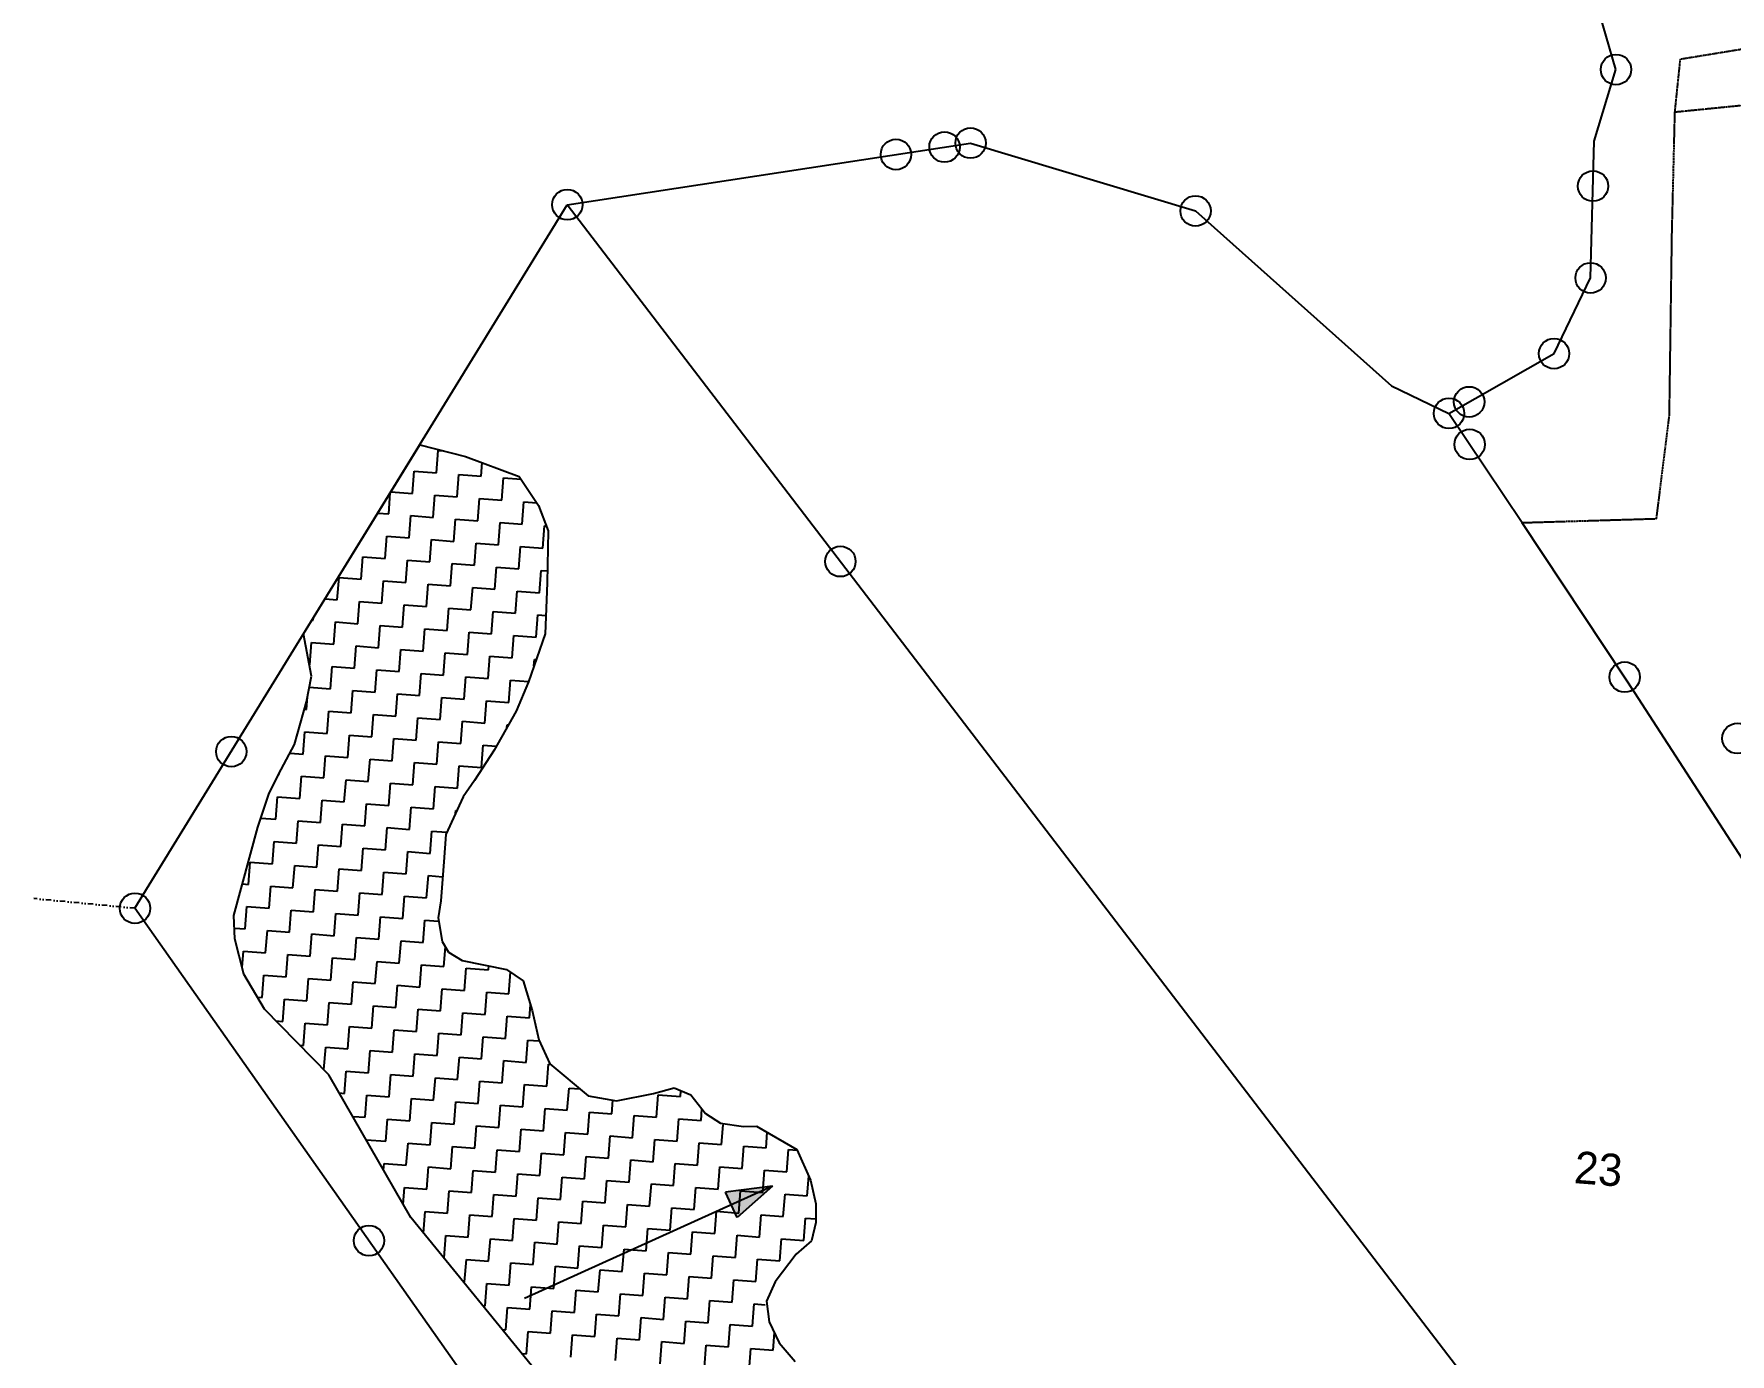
# Model space of a CAD drawing. Header units: feet. Extents: x 278750 to 279757, y 2077736 to 2079025.
# Drawn here: x 278749.5 to 279226.8, y 2078154.1 to 2078525.5 of the extents above; entities that cross this region are included whole.
import ezdxf
from ezdxf.enums import TextEntityAlignment as Align

# ---------------------------------------------------------------- set-up
doc = ezdxf.new("R2010")
doc.units = ezdxf.units.FT
doc.header["$LTSCALE"] = 0.3
doc.header["$MEASUREMENT"] = 0
doc.linetypes.add('DASHED', pattern=[0.75, 0.5, -0.25])
doc.linetypes.add('DIVIDE', pattern=[1.25, 0.5, -0.25, 0, -0.25, 0, -0.25])
for name, color, linetype in [('POLY_HATCH', 12, 'Continuous'), ('POLY_PARCEL', 6, 'Continuous'), ('POLY_SUBPARCEL', 6, 'DASHED'), ('TEXT_PARCEL', 7, 'Continuous'), ('V_BOUND_LINE', 7, 'Continuous'), ('V_DIVIDE_LINE', 7, 'DIVIDE')]:
    doc.layers.add(name, color=color, linetype=linetype)
doc.styles.add('TEXT_MAP', font='')
doc.styles.get('TEXT_MAP').set_extended_font_data('Kruti Dev 050')

msp = doc.modelspace()

# ---------------------------------------------------------------- hatches: boundary and pattern name
h = msp.add_hatch(color=256)
h.paths.add_polyline_path([(278945.76, 2078196.09), (278947.36, 2078192.54), (278957.34, 2078201.34)])
h.paths.add_polyline_path([(278957.34, 2078201.34), (278944.15, 2078199.63), (278945.76, 2078196.09)])

# ---------------------------------------------------------------- linework, layer by layer
for points in [[(278957.34, 2078201.34), (278887.57, 2078169.71)], [(278957.34, 2078201.34), (278944.15, 2078199.63)], [(278947.36, 2078192.54), (278944.15, 2078199.63)], [(278957.34, 2078201.34), (278947.36, 2078192.54)]]:
    msp.add_lwpolyline(points)
for centre in [(279194.68, 2078515.45), (279013.07, 2078494.78), (278992.07, 2078491.57), (279005.75, 2078493.66), (279188.22, 2078482.68), (278899.6, 2078477.45), (279076.38, 2078475.68), (279187.53, 2078456.83), (279177.25, 2078435.55), (279147.69, 2078418.75), (279153.36, 2078421.97), (279153.51, 2078410.01), (278976.44, 2078377.09), (279197.12, 2078344.57), (278805.04, 2078323.59), (279228.85, 2078327.32), (278777.95, 2078279.52), (278843.79, 2078186.03)]:
    msp.add_circle(centre, 4.28)
at = {"layer": 'POLY_HATCH'}
for p, q in [((278825.37, 2078356.68), (278858.08, 2078409.9)), ((278858.08, 2078409.9), (278870.99, 2078406.62)), ((278870.99, 2078406.62), (278886.04, 2078401)), ((278886.04, 2078401), (278891.53, 2078392.85)), ((278891.53, 2078392.85), (278894.25, 2078385.72)), ((278894.25, 2078385.72), (278893.95, 2078371.08)), ((278893.95, 2078371.08), (278893.34, 2078356.75)), ((278827.59, 2078344.79), (278825.37, 2078356.68)), ((278893.34, 2078356.75), (278888.65, 2078343.26)), ((278826.22, 2078337.56), (278827.59, 2078344.79)), ((278888.65, 2078343.26), (278885.17, 2078334.98)), ((278822.87, 2078325.61), (278826.22, 2078337.56)), ((278885.17, 2078334.98), (278879.04, 2078324.04)), ((278819.07, 2078318.57), (278822.87, 2078325.61)), ((278879.04, 2078324.04), (278873.5, 2078315.51)), ((278815.71, 2078311.9), (278819.07, 2078318.57)), ((278873.5, 2078315.51), (278870.29, 2078310.87)), ((278812.54, 2078302.37), (278815.71, 2078311.9)), ((278870.29, 2078310.87), (278865.41, 2078300.25)), ((278805.76, 2078277.45), (278812.54, 2078302.37)), ((278865.41, 2078300.25), (278864.83, 2078292.56)), ((278864.83, 2078292.56), (278864, 2078281.63)), ((278864, 2078281.63), (278863.22, 2078276.8)), ((278806.07, 2078270.91), (278805.76, 2078277.45)), ((278863.22, 2078276.8), (278864.35, 2078270.2)), ((278808.57, 2078260.95), (278806.07, 2078270.91)), ((278864.35, 2078270.2), (278866.16, 2078267.22)), ((278866.16, 2078267.22), (278870.05, 2078264.88)), ((278814.35, 2078251.15), (278808.57, 2078260.95)), ((278870.05, 2078264.88), (278882.48, 2078262.31)), ((278882.48, 2078262.31), (278887.13, 2078259.1)), ((278887.13, 2078259.1), (278889.75, 2078250.76)), ((278832.49, 2078232.67), (278814.35, 2078251.15)), ((278889.75, 2078250.76), (278891.57, 2078242.48)), ((278891.57, 2078242.48), (278894.72, 2078235.73)), ((278855.56, 2078192.5), (278832.49, 2078232.67)), ((278894.72, 2078235.73), (278905.44, 2078226.77)), ((278913.48, 2078225.34), (278923.82, 2078227.41)), ((278923.82, 2078227.41), (278929.65, 2078229)), ((278929.65, 2078229), (278934.38, 2078227.01)), ((278934.38, 2078227.01), (278938.47, 2078221.81)), ((278905.44, 2078226.77), (278913.48, 2078225.34)), ((278938.47, 2078221.81), (278942.74, 2078219.05)), ((278942.74, 2078219.05), (278949.19, 2078218.15)), ((278949.19, 2078218.15), (278952.86, 2078218.27)), ((278952.86, 2078218.27), (278964.18, 2078211.71)), ((278964.18, 2078211.71), (278968.02, 2078203.06)), ((278968.02, 2078203.06), (278969.55, 2078196.43)), ((278969.55, 2078196.43), (278969.55, 2078191.14)), ((278892.46, 2078147.35), (278855.56, 2078192.5)), ((278969.55, 2078191.14), (278968.34, 2078185.94)), ((278968.34, 2078185.94), (278963.98, 2078182.2)), ((278963.98, 2078182.2), (278958.11, 2078174.49)), ((278958.11, 2078174.49), (278955.66, 2078168.98)), ((278955.66, 2078168.98), (278956.44, 2078163.22)), ((278956.44, 2078163.22), (278959.25, 2078157.31)), ((278959.25, 2078157.31), (278963.74, 2078152.08))]:
    msp.add_line(p, q, dxfattribs=at)
at = {"layer": 'POLY_HATCH', "linetype": 'Continuous'}
for p, q in [((278862.82, 2078402.03), (278863.29, 2078408.29)), ((278863.29, 2078408.29), (278864.89, 2078408.17)), ((278875.35, 2078401.07), (278875.64, 2078404.88)), ((278856.07, 2078396.23), (278856.55, 2078402.5)), ((278856.55, 2078402.5), (278862.82, 2078402.03)), ((278868.61, 2078395.28), (278869.09, 2078401.55)), ((278869.09, 2078401.55), (278875.35, 2078401.07)), ((278881.15, 2078394.33), (278881.62, 2078400.59)), ((278881.62, 2078400.59), (278886.57, 2078400.22)), ((278849.33, 2078390.44), (278849.78, 2078396.39)), ((278849.97, 2078396.7), (278856.07, 2078396.23)), ((278861.86, 2078389.49), (278862.34, 2078395.76)), ((278862.34, 2078395.76), (278868.61, 2078395.28)), ((278874.4, 2078388.53), (278874.88, 2078394.8)), ((278874.88, 2078394.8), (278881.15, 2078394.33)), ((278846.27, 2078390.68), (278849.33, 2078390.44)), ((278855.12, 2078383.7), (278855.59, 2078389.97)), ((278855.59, 2078389.97), (278861.86, 2078389.49)), ((278886.94, 2078387.58), (278887.41, 2078393.85)), ((278887.41, 2078393.85), (278891.04, 2078393.57)), ((278842.57, 2078384.65), (278842.58, 2078384.65)), ((278842.58, 2078384.65), (278842.58, 2078384.68)), ((278867.65, 2078382.74), (278868.13, 2078389.01)), ((278868.13, 2078389.01), (278874.4, 2078388.53)), ((278880.19, 2078381.79), (278880.67, 2078388.06)), ((278880.67, 2078388.06), (278886.94, 2078387.58)), ((278892.73, 2078380.83), (278893.21, 2078387.1)), ((278893.21, 2078387.1), (278893.74, 2078387.06)), ((278848.37, 2078377.91), (278848.85, 2078384.17)), ((278848.85, 2078384.17), (278855.12, 2078383.7)), ((278860.91, 2078376.95), (278861.39, 2078383.22)), ((278861.39, 2078383.22), (278867.65, 2078382.74)), ((278873.45, 2078376), (278873.92, 2078382.27)), ((278873.92, 2078382.27), (278880.19, 2078381.79)), ((278885.98, 2078375.04), (278886.46, 2078381.31)), ((278886.46, 2078381.31), (278892.73, 2078380.83)), ((278841.63, 2078372.11), (278842.1, 2078378.38)), ((278842.1, 2078378.38), (278848.37, 2078377.91)), ((278854.16, 2078371.16), (278854.64, 2078377.43)), ((278854.64, 2078377.43), (278860.91, 2078376.95)), ((278866.7, 2078370.21), (278867.18, 2078376.47)), ((278867.18, 2078376.47), (278873.45, 2078376)), ((278879.24, 2078369.25), (278879.71, 2078375.52)), ((278879.71, 2078375.52), (278885.98, 2078375.04)), ((278834.88, 2078366.32), (278835.36, 2078372.59)), ((278835.36, 2078372.59), (278841.63, 2078372.11)), ((278847.42, 2078365.37), (278847.89, 2078371.64)), ((278847.89, 2078371.64), (278854.16, 2078371.16)), ((278859.95, 2078364.41), (278860.43, 2078370.68)), ((278860.43, 2078370.68), (278866.7, 2078370.21)), ((278891.77, 2078368.3), (278892.25, 2078374.57)), ((278892.25, 2078374.57), (278894.02, 2078374.43)), ((278831.46, 2078366.58), (278834.88, 2078366.32)), ((278840.67, 2078359.58), (278841.15, 2078365.85)), ((278841.15, 2078365.85), (278847.42, 2078365.37)), ((278872.49, 2078363.46), (278872.97, 2078369.73)), ((278872.97, 2078369.73), (278879.24, 2078369.25)), ((278885.03, 2078362.51), (278885.51, 2078368.77)), ((278885.51, 2078368.77), (278891.77, 2078368.3)), ((278827.76, 2078360.56), (278828.13, 2078360.53)), ((278828.13, 2078360.53), (278828.19, 2078361.26)), ((278853.21, 2078358.62), (278853.69, 2078364.89)), ((278853.69, 2078364.89), (278859.95, 2078364.41)), ((278865.75, 2078357.67), (278866.22, 2078363.94)), ((278866.22, 2078363.94), (278872.49, 2078363.46)), ((278878.28, 2078356.71), (278878.76, 2078362.98)), ((278878.76, 2078362.98), (278885.03, 2078362.51)), ((278890.82, 2078355.76), (278891.3, 2078362.03)), ((278891.3, 2078362.03), (278893.56, 2078361.86)), ((278833.93, 2078353.79), (278834.4, 2078360.06)), ((278834.4, 2078360.06), (278840.67, 2078359.58)), ((278846.46, 2078352.83), (278846.94, 2078359.1)), ((278846.94, 2078359.1), (278853.21, 2078358.62)), ((278859, 2078351.88), (278859.48, 2078358.15)), ((278859.48, 2078358.15), (278865.75, 2078357.67)), ((278871.54, 2078350.92), (278872.01, 2078357.19)), ((278872.01, 2078357.19), (278878.28, 2078356.71)), ((278884.07, 2078349.97), (278884.55, 2078356.24)), ((278884.55, 2078356.24), (278890.82, 2078355.76)), ((278827.18, 2078348), (278827.66, 2078354.26)), ((278827.66, 2078354.26), (278833.93, 2078353.79)), ((278839.72, 2078347.04), (278840.19, 2078353.31)), ((278840.19, 2078353.31), (278846.46, 2078352.83)), ((278852.25, 2078346.09), (278852.73, 2078352.36)), ((278852.73, 2078352.36), (278859, 2078351.88)), ((278864.79, 2078345.13), (278865.27, 2078351.4)), ((278865.27, 2078351.4), (278871.54, 2078350.92)), ((278826.99, 2078348.01), (278827.18, 2078348)), ((278832.97, 2078341.25), (278833.45, 2078347.52)), ((278833.45, 2078347.52), (278839.72, 2078347.04)), ((278845.51, 2078340.3), (278845.99, 2078346.56)), ((278845.99, 2078346.56), (278852.25, 2078346.09)), ((278877.33, 2078344.18), (278877.81, 2078350.45)), ((278877.81, 2078350.45), (278884.07, 2078349.97)), ((278890.21, 2078347.75), (278890.34, 2078349.49)), ((278890.34, 2078349.49), (278890.8, 2078349.46)), ((278827, 2078341.7), (278832.97, 2078341.25)), ((278858.05, 2078339.34), (278858.52, 2078345.61)), ((278858.52, 2078345.61), (278864.79, 2078345.13)), ((278870.58, 2078338.39), (278871.06, 2078344.66)), ((278871.06, 2078344.66), (278877.33, 2078344.18)), ((278883.12, 2078337.43), (278883.6, 2078343.7)), ((278883.6, 2078343.7), (278888.67, 2078343.31)), ((278826.23, 2078335.46), (278826.5, 2078339.03)), ((278838.76, 2078334.5), (278839.24, 2078340.77)), ((278839.24, 2078340.77), (278845.51, 2078340.3)), ((278851.3, 2078333.55), (278851.78, 2078339.82)), ((278851.78, 2078339.82), (278858.05, 2078339.34)), ((278863.84, 2078332.6), (278864.31, 2078338.86)), ((278864.31, 2078338.86), (278870.58, 2078338.39)), ((278876.37, 2078331.64), (278876.85, 2078337.91)), ((278876.85, 2078337.91), (278883.12, 2078337.43)), ((278825.64, 2078335.5), (278826.23, 2078335.46)), ((278832.02, 2078328.71), (278832.49, 2078334.98)), ((278832.49, 2078334.98), (278838.76, 2078334.5)), ((278844.55, 2078327.76), (278845.03, 2078334.03)), ((278845.03, 2078334.03), (278851.3, 2078333.55)), ((278857.09, 2078326.8), (278857.57, 2078333.07)), ((278857.57, 2078333.07), (278863.84, 2078332.6)), ((278869.63, 2078325.85), (278870.11, 2078332.12)), ((278870.11, 2078332.12), (278876.37, 2078331.64)), ((278825.27, 2078322.92), (278825.75, 2078329.19)), ((278825.75, 2078329.19), (278832.02, 2078328.71)), ((278837.81, 2078321.97), (278838.29, 2078328.24)), ((278838.29, 2078328.24), (278844.55, 2078327.76)), ((278850.35, 2078321.01), (278850.82, 2078327.28)), ((278850.82, 2078327.28), (278857.09, 2078326.8)), ((278882.58, 2078330.37), (278882.64, 2078331.16)), ((278882.64, 2078331.16), (278883.01, 2078331.14)), ((278821.57, 2078323.2), (278825.27, 2078322.92)), ((278831.06, 2078316.18), (278831.54, 2078322.44)), ((278831.54, 2078322.44), (278837.81, 2078321.97)), ((278862.88, 2078320.06), (278863.36, 2078326.33)), ((278863.36, 2078326.33), (278869.63, 2078325.85)), ((278875.42, 2078319.1), (278875.9, 2078325.37)), ((278875.9, 2078325.37), (278879.62, 2078325.09)), ((278843.6, 2078315.22), (278844.08, 2078321.49)), ((278844.08, 2078321.49), (278850.35, 2078321.01)), ((278856.14, 2078314.27), (278856.61, 2078320.54)), ((278856.61, 2078320.54), (278862.88, 2078320.06)), ((278868.67, 2078313.31), (278869.15, 2078319.58)), ((278869.15, 2078319.58), (278875.42, 2078319.1)), ((278818.35, 2078317.14), (278818.53, 2078317.13)), ((278818.53, 2078317.13), (278818.56, 2078317.55)), ((278824.32, 2078310.38), (278824.79, 2078316.65)), ((278824.79, 2078316.65), (278831.06, 2078316.18)), ((278836.85, 2078309.43), (278837.33, 2078315.7)), ((278837.33, 2078315.7), (278843.6, 2078315.22)), ((278849.39, 2078308.48), (278849.87, 2078314.74)), ((278849.87, 2078314.74), (278856.14, 2078314.27)), ((278861.93, 2078307.52), (278862.41, 2078313.79)), ((278862.41, 2078313.79), (278868.67, 2078313.31)), ((278817.57, 2078304.59), (278818.05, 2078310.86)), ((278818.05, 2078310.86), (278824.32, 2078310.38)), ((278830.11, 2078303.64), (278830.59, 2078309.91)), ((278830.59, 2078309.91), (278836.85, 2078309.43)), ((278842.65, 2078302.68), (278843.12, 2078308.95)), ((278843.12, 2078308.95), (278849.39, 2078308.48)), ((278813.39, 2078304.91), (278817.57, 2078304.59)), ((278823.36, 2078297.85), (278823.84, 2078304.12)), ((278823.84, 2078304.12), (278830.11, 2078303.64)), ((278855.18, 2078301.73), (278855.66, 2078308)), ((278855.66, 2078308), (278861.93, 2078307.52)), ((278868.13, 2078306.16), (278868.2, 2078307.04)), ((278868.2, 2078307.04), (278868.53, 2078307.02)), ((278835.9, 2078296.89), (278836.38, 2078303.16)), ((278836.38, 2078303.16), (278842.65, 2078302.68)), ((278848.44, 2078295.94), (278848.91, 2078302.21)), ((278848.91, 2078302.21), (278855.18, 2078301.73)), ((278860.97, 2078294.98), (278861.45, 2078301.25)), ((278861.45, 2078301.25), (278865.72, 2078300.93)), ((278816.62, 2078292.06), (278817.09, 2078298.32)), ((278817.09, 2078298.32), (278823.36, 2078297.85)), ((278829.15, 2078291.1), (278829.63, 2078297.37)), ((278829.63, 2078297.37), (278835.9, 2078296.89)), ((278841.69, 2078290.15), (278842.17, 2078296.42)), ((278842.17, 2078296.42), (278848.44, 2078295.94)), ((278854.23, 2078289.19), (278854.71, 2078295.46)), ((278854.71, 2078295.46), (278860.97, 2078294.98)), ((278809.87, 2078286.26), (278810.35, 2078292.53)), ((278810.35, 2078292.53), (278816.62, 2078292.06)), ((278822.41, 2078285.31), (278822.89, 2078291.58)), ((278822.89, 2078291.58), (278829.15, 2078291.1)), ((278834.95, 2078284.36), (278835.42, 2078290.62)), ((278835.42, 2078290.62), (278841.69, 2078290.15)), ((278847.48, 2078283.4), (278847.96, 2078289.67)), ((278847.96, 2078289.67), (278854.23, 2078289.19)), ((278808.19, 2078286.39), (278809.87, 2078286.26)), ((278815.66, 2078279.52), (278816.14, 2078285.79)), ((278816.14, 2078285.79), (278822.41, 2078285.31)), ((278828.2, 2078278.56), (278828.68, 2078284.83)), ((278828.68, 2078284.83), (278834.95, 2078284.36)), ((278860.02, 2078282.45), (278860.5, 2078288.72)), ((278860.5, 2078288.72), (278864.51, 2078288.41)), ((278808.92, 2078273.73), (278809.39, 2078280)), ((278809.39, 2078280), (278815.66, 2078279.52)), ((278840.74, 2078277.61), (278841.21, 2078283.88)), ((278841.21, 2078283.88), (278847.48, 2078283.4)), ((278853.27, 2078276.66), (278853.75, 2078282.92)), ((278853.75, 2078282.92), (278860.02, 2078282.45)), ((278821.45, 2078272.77), (278821.93, 2078279.04)), ((278821.93, 2078279.04), (278828.2, 2078278.56)), ((278833.99, 2078271.82), (278834.47, 2078278.09)), ((278834.47, 2078278.09), (278840.74, 2078277.61)), ((278846.53, 2078270.86), (278847.01, 2078277.13)), ((278847.01, 2078277.13), (278853.27, 2078276.66)), ((278859.07, 2078269.91), (278859.54, 2078276.18)), ((278859.54, 2078276.18), (278863.38, 2078275.89)), ((278805.93, 2078273.96), (278808.92, 2078273.73)), ((278814.71, 2078266.98), (278815.19, 2078273.25)), ((278815.19, 2078273.25), (278821.45, 2078272.77)), ((278827.25, 2078266.03), (278827.72, 2078272.3)), ((278827.72, 2078272.3), (278833.99, 2078271.82)), ((278839.78, 2078265.07), (278840.26, 2078271.34)), ((278840.26, 2078271.34), (278846.53, 2078270.86)), ((278852.32, 2078264.12), (278852.8, 2078270.39)), ((278852.8, 2078270.39), (278859.07, 2078269.91)), ((278808.09, 2078262.88), (278808.44, 2078267.46)), ((278808.44, 2078267.46), (278814.71, 2078266.98)), ((278820.5, 2078260.24), (278820.98, 2078266.5)), ((278820.98, 2078266.5), (278827.25, 2078266.03)), ((278833.04, 2078259.28), (278833.51, 2078265.55)), ((278833.51, 2078265.55), (278839.78, 2078265.07)), ((278864.86, 2078263.16), (278865.28, 2078268.67)), ((278813.75, 2078254.44), (278814.23, 2078260.71)), ((278814.23, 2078260.71), (278820.5, 2078260.24)), ((278845.57, 2078258.33), (278846.05, 2078264.6)), ((278846.05, 2078264.6), (278852.32, 2078264.12)), ((278858.11, 2078257.37), (278858.59, 2078263.64)), ((278858.59, 2078263.64), (278864.86, 2078263.16)), ((278870.65, 2078256.42), (278871.12, 2078262.69)), ((278871.12, 2078262.69), (278877.39, 2078262.21)), ((278877.39, 2078262.21), (278877.48, 2078263.34)), ((278883.18, 2078255.46), (278883.64, 2078261.51)), ((278826.29, 2078253.49), (278826.77, 2078259.76)), ((278826.77, 2078259.76), (278833.04, 2078259.28)), ((278838.83, 2078252.54), (278839.31, 2078258.8)), ((278839.31, 2078258.8), (278845.57, 2078258.33)), ((278851.37, 2078251.58), (278851.84, 2078257.85)), ((278851.84, 2078257.85), (278858.11, 2078257.37)), ((278863.9, 2078250.63), (278864.38, 2078256.9)), ((278864.38, 2078256.9), (278870.65, 2078256.42)), ((278876.44, 2078249.67), (278876.92, 2078255.94)), ((278876.92, 2078255.94), (278883.18, 2078255.46)), ((278812.34, 2078254.55), (278813.75, 2078254.44)), ((278819.55, 2078247.7), (278820.02, 2078253.97)), ((278820.02, 2078253.97), (278826.29, 2078253.49)), ((278832.08, 2078246.74), (278832.56, 2078253.01)), ((278832.56, 2078253.01), (278838.83, 2078252.54)), ((278844.62, 2078245.79), (278845.1, 2078252.06)), ((278845.1, 2078252.06), (278851.37, 2078251.58)), ((278857.16, 2078244.84), (278857.63, 2078251.1)), ((278857.63, 2078251.1), (278863.9, 2078250.63)), ((278888.98, 2078248.72), (278889.25, 2078252.35)), ((278817.59, 2078247.85), (278819.55, 2078247.7)), ((278825.34, 2078240.95), (278825.81, 2078247.22)), ((278825.81, 2078247.22), (278832.08, 2078246.74)), ((278837.87, 2078240), (278838.35, 2078246.27)), ((278838.35, 2078246.27), (278844.62, 2078245.79)), ((278869.69, 2078243.88), (278870.17, 2078250.15)), ((278870.17, 2078250.15), (278876.44, 2078249.67)), ((278882.23, 2078242.93), (278882.71, 2078249.2)), ((278882.71, 2078249.2), (278888.98, 2078248.72)), ((278850.41, 2078239.04), (278850.89, 2078245.31)), ((278850.89, 2078245.31), (278857.16, 2078244.84)), ((278862.95, 2078238.09), (278863.42, 2078244.36)), ((278863.42, 2078244.36), (278869.69, 2078243.88)), ((278875.48, 2078237.14), (278875.96, 2078243.4)), ((278875.96, 2078243.4), (278882.23, 2078242.93)), ((278888.02, 2078236.18), (278888.5, 2078242.45)), ((278888.5, 2078242.45), (278891.7, 2078242.21)), ((278824.28, 2078241.03), (278825.34, 2078240.95)), ((278831.13, 2078234.21), (278831.61, 2078240.48)), ((278831.61, 2078240.48), (278837.87, 2078240)), ((278843.67, 2078233.25), (278844.14, 2078239.52)), ((278844.14, 2078239.52), (278850.41, 2078239.04)), ((278856.2, 2078232.3), (278856.68, 2078238.57)), ((278856.68, 2078238.57), (278862.95, 2078238.09)), ((278868.74, 2078231.34), (278869.22, 2078237.61)), ((278869.22, 2078237.61), (278875.48, 2078237.14)), ((278881.28, 2078230.39), (278881.75, 2078236.66)), ((278881.75, 2078236.66), (278888.02, 2078236.18)), ((278830.97, 2078234.22), (278831.13, 2078234.21)), ((278836.92, 2078227.46), (278837.4, 2078233.73)), ((278837.4, 2078233.73), (278843.67, 2078233.25)), ((278849.46, 2078226.51), (278849.93, 2078232.78)), ((278849.93, 2078232.78), (278856.2, 2078232.3)), ((278861.99, 2078225.55), (278862.47, 2078231.82)), ((278862.47, 2078231.82), (278868.74, 2078231.34)), ((278893.81, 2078229.44), (278894.29, 2078235.7)), ((278894.29, 2078235.7), (278894.79, 2078235.67)), ((278835.42, 2078227.58), (278836.92, 2078227.46)), ((278842.71, 2078220.72), (278843.19, 2078226.99)), ((278843.19, 2078226.99), (278849.46, 2078226.51)), ((278874.53, 2078224.6), (278875.01, 2078230.87)), ((278875.01, 2078230.87), (278881.28, 2078230.39)), ((278887.07, 2078223.64), (278887.54, 2078229.91)), ((278887.54, 2078229.91), (278893.81, 2078229.44)), ((278899.6, 2078222.69), (278900.08, 2078228.96)), ((278900.08, 2078228.96), (278903.1, 2078228.73)), ((278924.68, 2078220.78), (278925.16, 2078227.05)), ((278925.16, 2078227.05), (278931.42, 2078226.57)), ((278931.42, 2078226.57), (278931.55, 2078228.2)), ((278855.25, 2078219.76), (278855.72, 2078226.03)), ((278855.72, 2078226.03), (278861.99, 2078225.55)), ((278867.78, 2078218.81), (278868.26, 2078225.08)), ((278868.26, 2078225.08), (278874.53, 2078224.6)), ((278880.32, 2078217.85), (278880.8, 2078224.12)), ((278880.8, 2078224.12), (278887.07, 2078223.64)), ((278892.86, 2078216.9), (278893.34, 2078223.17)), ((278893.34, 2078223.17), (278899.6, 2078222.69)), ((278905.4, 2078215.94), (278905.87, 2078222.21)), ((278905.87, 2078222.21), (278912.14, 2078221.74)), ((278912.14, 2078221.74), (278912.43, 2078225.53)), ((278937.22, 2078219.83), (278937.46, 2078223.09)), ((278839.2, 2078220.98), (278842.71, 2078220.72)), ((278848.5, 2078213.97), (278848.98, 2078220.24)), ((278848.98, 2078220.24), (278855.25, 2078219.76)), ((278861.04, 2078213.02), (278861.52, 2078219.29)), ((278861.52, 2078219.29), (278867.78, 2078218.81)), ((278873.58, 2078212.06), (278874.05, 2078218.33)), ((278874.05, 2078218.33), (278880.32, 2078217.85)), ((278917.93, 2078214.99), (278918.41, 2078221.26)), ((278918.41, 2078221.26), (278924.68, 2078220.78)), ((278930.47, 2078214.04), (278930.95, 2078220.3)), ((278930.95, 2078220.3), (278937.22, 2078219.83)), ((278943.01, 2078213.08), (278943.43, 2078218.6)), ((278842.99, 2078214.39), (278848.5, 2078213.97)), ((278854.29, 2078207.23), (278854.77, 2078213.49)), ((278854.77, 2078213.49), (278861.04, 2078213.02)), ((278886.11, 2078211.11), (278886.59, 2078217.38)), ((278886.59, 2078217.38), (278892.86, 2078216.9)), ((278898.65, 2078210.15), (278899.13, 2078216.42)), ((278899.13, 2078216.42), (278905.4, 2078215.94)), ((278911.19, 2078209.2), (278911.66, 2078215.47)), ((278911.66, 2078215.47), (278917.93, 2078214.99)), ((278923.72, 2078208.24), (278924.2, 2078214.51)), ((278924.2, 2078214.51), (278930.47, 2078214.04)), ((278936.26, 2078207.29), (278936.74, 2078213.56)), ((278936.74, 2078213.56), (278943.01, 2078213.08)), ((278955.54, 2078212.13), (278955.88, 2078216.53)), ((278866.83, 2078206.27), (278867.31, 2078212.54)), ((278867.31, 2078212.54), (278873.58, 2078212.06)), ((278879.37, 2078205.32), (278879.84, 2078211.59)), ((278879.84, 2078211.59), (278886.11, 2078211.11)), ((278891.9, 2078204.36), (278892.38, 2078210.63)), ((278892.38, 2078210.63), (278898.65, 2078210.15)), ((278904.44, 2078203.41), (278904.92, 2078209.68)), ((278904.92, 2078209.68), (278911.19, 2078209.2)), ((278916.98, 2078202.45), (278917.46, 2078208.72)), ((278917.46, 2078208.72), (278923.72, 2078208.24)), ((278948.8, 2078206.34), (278949.28, 2078212.6)), ((278949.28, 2078212.6), (278955.54, 2078212.13)), ((278961.34, 2078205.38), (278961.81, 2078211.65)), ((278961.81, 2078211.65), (278964.29, 2078211.46)), ((278847.89, 2078205.87), (278848.02, 2078207.7)), ((278848.02, 2078207.7), (278854.29, 2078207.23)), ((278860.08, 2078200.48), (278860.56, 2078206.75)), ((278860.56, 2078206.75), (278866.83, 2078206.27)), ((278872.62, 2078199.53), (278873.1, 2078205.79)), ((278873.1, 2078205.79), (278879.37, 2078205.32)), ((278885.16, 2078198.57), (278885.64, 2078204.84)), ((278885.64, 2078204.84), (278891.9, 2078204.36)), ((278897.7, 2078197.62), (278898.17, 2078203.89)), ((278898.17, 2078203.89), (278904.44, 2078203.41)), ((278929.52, 2078201.5), (278929.99, 2078207.77)), ((278929.99, 2078207.77), (278936.26, 2078207.29)), ((278942.05, 2078200.54), (278942.53, 2078206.81)), ((278942.53, 2078206.81), (278948.8, 2078206.34)), ((278954.59, 2078199.59), (278955.07, 2078205.86)), ((278955.07, 2078205.86), (278961.34, 2078205.38)), ((278967.13, 2078198.64), (278967.54, 2078204.13)), ((278853.45, 2078196.18), (278853.82, 2078200.96)), ((278853.82, 2078200.96), (278860.08, 2078200.48)), ((278865.88, 2078193.73), (278866.35, 2078200)), ((278866.35, 2078200), (278872.62, 2078199.53)), ((278878.41, 2078192.78), (278878.89, 2078199.05)), ((278878.89, 2078199.05), (278885.16, 2078198.57)), ((278910.23, 2078196.66), (278910.71, 2078202.93)), ((278910.71, 2078202.93), (278916.98, 2078202.45)), ((278922.77, 2078195.71), (278923.25, 2078201.98)), ((278923.25, 2078201.98), (278929.52, 2078201.5)), ((278935.31, 2078194.75), (278935.78, 2078201.02)), ((278935.78, 2078201.02), (278942.05, 2078200.54)), ((278947.84, 2078193.8), (278948.32, 2078200.07)), ((278948.32, 2078200.07), (278954.59, 2078199.59)), ((278960.38, 2078192.84), (278960.86, 2078199.11)), ((278960.86, 2078199.11), (278967.13, 2078198.64)), ((278859.14, 2078188.12), (278859.61, 2078194.21)), ((278859.61, 2078194.21), (278865.88, 2078193.73)), ((278890.95, 2078191.83), (278891.43, 2078198.09)), ((278891.43, 2078198.09), (278897.7, 2078197.62)), ((278903.49, 2078190.87), (278903.96, 2078197.14)), ((278903.96, 2078197.14), (278910.23, 2078196.66)), ((278916.02, 2078189.92), (278916.5, 2078196.19)), ((278916.5, 2078196.19), (278922.77, 2078195.71)), ((278928.56, 2078188.96), (278929.04, 2078195.23)), ((278929.04, 2078195.23), (278935.31, 2078194.75)), ((278941.1, 2078188.01), (278941.58, 2078194.28)), ((278941.58, 2078194.28), (278947.84, 2078193.8)), ((278871.67, 2078186.99), (278872.14, 2078193.26)), ((278872.14, 2078193.26), (278878.41, 2078192.78)), ((278884.2, 2078186.03), (278884.68, 2078192.3)), ((278884.68, 2078192.3), (278890.95, 2078191.83)), ((278896.74, 2078185.08), (278897.22, 2078191.35)), ((278897.22, 2078191.35), (278903.49, 2078190.87)), ((278909.28, 2078184.13), (278909.76, 2078190.39)), ((278909.76, 2078190.39), (278916.02, 2078189.92)), ((278921.82, 2078183.17), (278922.29, 2078189.44)), ((278922.29, 2078189.44), (278928.56, 2078188.96)), ((278953.64, 2078187.05), (278954.11, 2078193.32)), ((278954.11, 2078193.32), (278960.38, 2078192.84)), ((278966.17, 2078186.1), (278966.65, 2078192.37)), ((278966.65, 2078192.37), (278969.55, 2078192.15)), ((278864.92, 2078181.2), (278865.4, 2078187.47)), ((278865.4, 2078187.47), (278871.67, 2078186.99)), ((278877.46, 2078180.24), (278877.94, 2078186.51)), ((278877.94, 2078186.51), (278884.2, 2078186.03)), ((278890, 2078179.29), (278890.47, 2078185.56)), ((278890.47, 2078185.56), (278896.74, 2078185.08)), ((278902.53, 2078178.33), (278903.01, 2078184.6)), ((278903.01, 2078184.6), (278909.28, 2078184.13)), ((278934.35, 2078182.22), (278934.83, 2078188.48)), ((278934.83, 2078188.48), (278941.1, 2078188.01)), ((278946.89, 2078181.26), (278947.37, 2078187.53)), ((278947.37, 2078187.53), (278953.64, 2078187.05)), ((278959.43, 2078180.31), (278959.9, 2078186.58)), ((278959.9, 2078186.58), (278966.17, 2078186.1)), ((278864.79, 2078181.21), (278864.92, 2078181.2)), ((278870.71, 2078174.45), (278871.19, 2078180.72)), ((278871.19, 2078180.72), (278877.46, 2078180.24)), ((278883.25, 2078173.5), (278883.73, 2078179.77)), ((278883.73, 2078179.77), (278890, 2078179.29)), ((278915.07, 2078177.38), (278915.55, 2078183.65)), ((278915.55, 2078183.65), (278921.82, 2078183.17)), ((278927.61, 2078176.43), (278928.08, 2078182.69)), ((278928.08, 2078182.69), (278934.35, 2078182.22)), ((278940.14, 2078175.47), (278940.62, 2078181.74)), ((278940.62, 2078181.74), (278946.89, 2078181.26)), ((278952.68, 2078174.52), (278953.16, 2078180.78)), ((278953.16, 2078180.78), (278959.43, 2078180.31)), ((278870.29, 2078174.48), (278870.71, 2078174.45)), ((278895.79, 2078172.54), (278896.26, 2078178.81)), ((278896.26, 2078178.81), (278902.53, 2078178.33)), ((278908.32, 2078171.59), (278908.8, 2078177.86)), ((278908.8, 2078177.86), (278915.07, 2078177.38)), ((278920.86, 2078170.63), (278921.34, 2078176.9)), ((278921.34, 2078176.9), (278927.61, 2078176.43)), ((278933.4, 2078169.68), (278933.88, 2078175.95)), ((278933.88, 2078175.95), (278940.14, 2078175.47)), ((278945.94, 2078168.73), (278946.41, 2078174.99)), ((278946.41, 2078174.99), (278952.68, 2078174.52)), ((278876.5, 2078167.71), (278876.98, 2078173.97)), ((278876.98, 2078173.97), (278883.25, 2078173.5)), ((278889.04, 2078166.75), (278889.52, 2078173.02)), ((278889.52, 2078173.02), (278895.79, 2078172.54)), ((278901.58, 2078165.8), (278902.06, 2078172.07)), ((278902.06, 2078172.07), (278908.32, 2078171.59)), ((278914.12, 2078164.84), (278914.59, 2078171.11)), ((278914.59, 2078171.11), (278920.86, 2078170.63)), ((278926.65, 2078163.89), (278927.13, 2078170.16)), ((278927.13, 2078170.16), (278933.4, 2078169.68)), ((278875.78, 2078167.76), (278876.5, 2078167.71)), ((278882.3, 2078160.96), (278882.77, 2078167.23)), ((278882.77, 2078167.23), (278889.04, 2078166.75)), ((278894.83, 2078160.01), (278895.31, 2078166.27)), ((278895.31, 2078166.27), (278901.58, 2078165.8)), ((278907.37, 2078159.05), (278907.85, 2078165.32)), ((278907.85, 2078165.32), (278914.12, 2078164.84)), ((278939.19, 2078162.93), (278939.67, 2078169.2)), ((278939.67, 2078169.2), (278945.94, 2078168.73)), ((278951.73, 2078161.98), (278952.2, 2078168.25)), ((278952.2, 2078168.25), (278955.23, 2078168.02)), ((278881.27, 2078161.04), (278882.3, 2078160.96)), ((278888.09, 2078154.21), (278888.56, 2078160.48)), ((278888.56, 2078160.48), (278894.83, 2078160.01)), ((278919.91, 2078158.1), (278920.38, 2078164.37)), ((278920.38, 2078164.37), (278926.65, 2078163.89)), ((278932.44, 2078157.14), (278932.92, 2078163.41)), ((278932.92, 2078163.41), (278939.19, 2078162.93)), ((278944.98, 2078156.19), (278945.46, 2078162.46)), ((278945.46, 2078162.46), (278951.73, 2078161.98)), ((278957.52, 2078155.23), (278957.89, 2078160.16)), ((278900.62, 2078153.26), (278901.1, 2078159.53)), ((278901.1, 2078159.53), (278907.37, 2078159.05)), ((278913.16, 2078152.31), (278913.64, 2078158.57)), ((278913.64, 2078158.57), (278919.91, 2078158.1)), ((278925.7, 2078151.35), (278926.18, 2078157.62)), ((278926.18, 2078157.62), (278932.44, 2078157.14)), ((278938.24, 2078150.4), (278938.71, 2078156.67)), ((278938.71, 2078156.67), (278944.98, 2078156.19)), ((278950.77, 2078149.44), (278951.25, 2078155.71)), ((278951.25, 2078155.71), (278957.52, 2078155.23)), ((278886.77, 2078154.31), (278888.09, 2078154.21))]:
    msp.add_line(p, q, dxfattribs=at)
at = {"layer": 'POLY_PARCEL'}
for p, q in [((279172.74, 2078120.74), (278899.6, 2078477.45)), ((279168.24, 2078387.91), (279147.69, 2078418.75)), ((279197.12, 2078344.57), (279168.24, 2078387.91)), ((279199.97, 2078340.17), (279197.12, 2078344.57)), ((279270.59, 2078230.92), (279199.97, 2078340.17))]:
    msp.add_line(p, q, dxfattribs=at)
at = {"layer": 'POLY_SUBPARCEL'}
for p, q in [((279212.81, 2078518.42), (279256.84, 2078525.61)), ((279211.27, 2078503.54), (279212.81, 2078518.42)), ((279211.27, 2078503.54), (279280.12, 2078510.42)), ((279210.43, 2078468.93), (279211.27, 2078503.54)), ((279209.72, 2078418.22), (279210.43, 2078468.93)), ((279206.07, 2078389.04), (279209.72, 2078418.22)), ((279206.07, 2078389.04), (279168.24, 2078387.91))]:
    msp.add_line(p, q, dxfattribs=at)
at = {"layer": 'V_BOUND_LINE'}
for p, q in [((279194.68, 2078515.45), (279189.22, 2078534.22)), ((279188.56, 2078495.28), (279194.68, 2078515.45)), ((278899.6, 2078477.45), (279013.07, 2078494.78)), ((279013.07, 2078494.78), (279076.38, 2078475.68)), ((279187.53, 2078456.83), (279188.56, 2078495.28)), ((278777.95, 2078279.52), (278899.6, 2078477.45)), ((279076.38, 2078475.68), (279131.53, 2078426.48)), ((279177.25, 2078435.55), (279187.53, 2078456.83)), ((279147.69, 2078418.75), (279177.25, 2078435.55)), ((279131.53, 2078426.48), (279147.69, 2078418.75)), ((278902.83, 2078102.21), (278777.95, 2078279.52))]:
    msp.add_line(p, q, dxfattribs=at)
at = {"layer": 'V_DIVIDE_LINE', "ltscale": 10}
msp.add_line((278777.95, 2078279.52), (278749.51, 2078282.24), dxfattribs=at)

# ---------------------------------------------------------------- texts
at = {"layer": 'TEXT_PARCEL', "style": 'TEXT_MAP'}
msp.add_text('23', height=9.053, rotation=355.6469, dxfattribs=at).set_placement((279189.4, 2078201.72), align=Align.CENTER)

doc.saveas('drawing.dxf')
